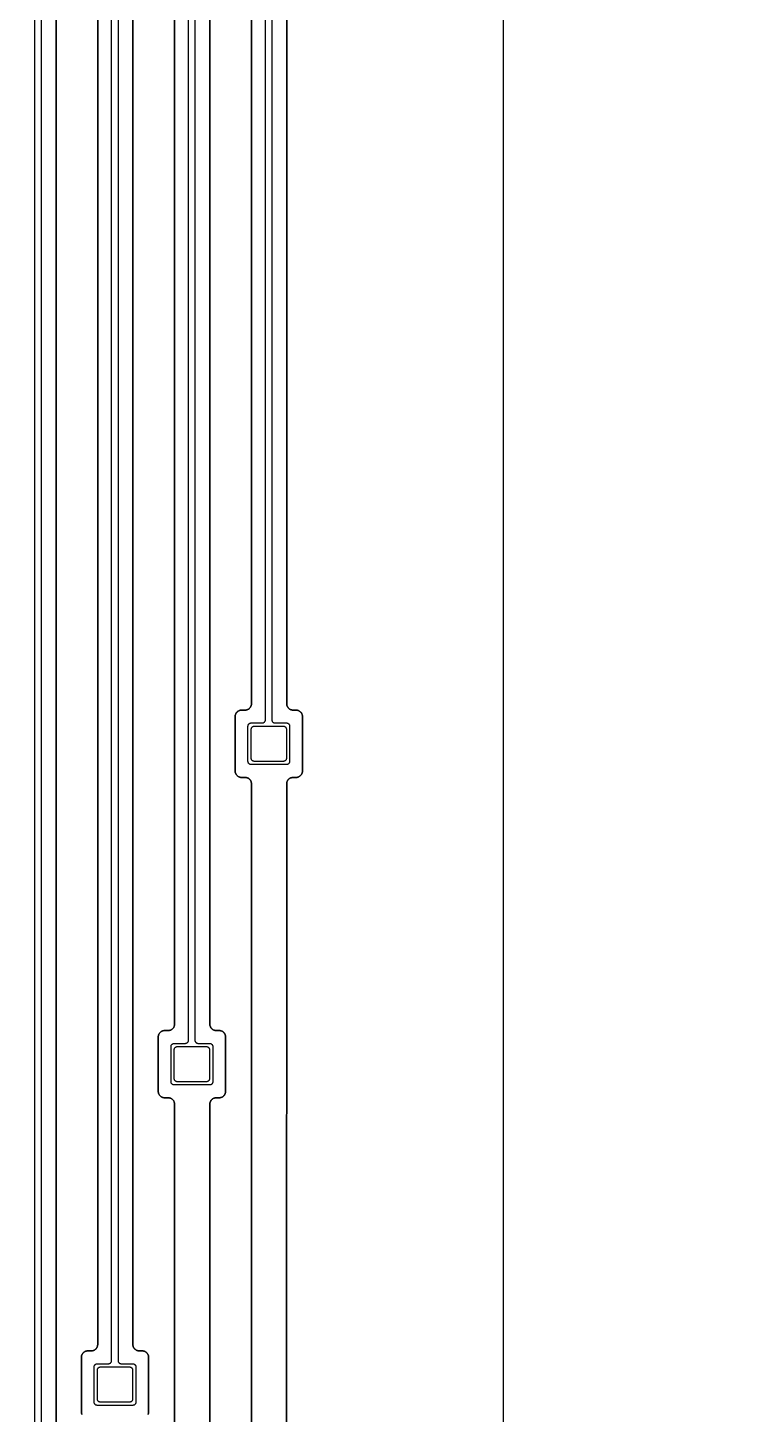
# Model space of a CAD drawing. Extents: x -2057 to 2225, y -44 to 31181.
# Drawn here: x 759 to 984.5, y 3430.5 to 3863.2 of the extents above; entities that cross this region are included whole.
import ezdxf

# ---------------------------------------------------------------- set-up
doc = ezdxf.new("R2010")
doc.units = 0
for name, color, linetype in [('electrode', 6, 'CONTINUOUS'), ('etching', 7, 'CONTINUOUS'), ('L2D0_etching2', 4, 'CONTINUOUS'), ('L3D0_etching3', 5, 'CONTINUOUS'), ('metalization', 8, 'CONTINUOUS'), ('polyimide', 9, 'CONTINUOUS'), ('polyimide_etch_borders', 10, 'CONTINUOUS')]:
    doc.layers.add(name, color=color, linetype=linetype)

msp = doc.modelspace()

# ---------------------------------------------------------------- linework, layer by layer
at = {"layer": 'electrode'}
for points in [[(829.66, 3634.247), (829.573, 3634.255), (829.487, 3634.27), (829.402, 3634.293), (829.32, 3634.323), (829.241, 3634.36), (829.166, 3634.403), (829.094, 3634.453), (829.027, 3634.509), (828.965, 3634.571), (828.909, 3634.638), (828.859, 3634.71), (828.816, 3634.785), (828.779, 3634.864), (828.749, 3634.946), (828.726, 3635.031), (828.711, 3635.117), (828.703, 3635.204), (828.703, 3644.291), (828.711, 3644.378), (828.726, 3644.464), (828.749, 3644.548), (828.779, 3644.63), (828.816, 3644.71), (828.859, 3644.785), (828.909, 3644.857), (828.965, 3644.924), (829.027, 3644.985), (829.094, 3645.042), (829.166, 3645.092), (829.241, 3645.135), (829.32, 3645.172), (829.402, 3645.202), (829.487, 3645.225), (829.573, 3645.24), (829.66, 3645.247), (838.747, 3645.247), (838.834, 3645.24), (838.92, 3645.225), (839.004, 3645.202), (839.086, 3645.172), (839.166, 3645.135), (839.241, 3645.092), (839.313, 3645.042), (839.38, 3644.985), (839.441, 3644.924), (839.498, 3644.857), (839.548, 3644.785), (839.591, 3644.71), (839.628, 3644.63), (839.658, 3644.548), (839.681, 3644.464), (839.696, 3644.378), (839.703, 3644.291), (839.703, 3635.204), (839.696, 3635.117), (839.681, 3635.031), (839.658, 3634.946), (839.628, 3634.864), (839.591, 3634.785), (839.548, 3634.71), (839.498, 3634.638), (839.441, 3634.571), (839.38, 3634.509), (839.313, 3634.453), (839.241, 3634.403), (839.166, 3634.36), (839.086, 3634.323), (839.004, 3634.293), (838.92, 3634.27), (838.834, 3634.255), (838.747, 3634.247)], [(805.66, 3534.247), (805.573, 3534.255), (805.487, 3534.27), (805.402, 3534.293), (805.32, 3534.323), (805.241, 3534.36), (805.166, 3534.403), (805.094, 3534.453), (805.027, 3534.509), (804.965, 3534.571), (804.909, 3534.638), (804.859, 3534.71), (804.816, 3534.785), (804.779, 3534.864), (804.749, 3534.946), (804.726, 3535.031), (804.711, 3535.117), (804.703, 3535.204), (804.703, 3544.291), (804.711, 3544.378), (804.726, 3544.464), (804.749, 3544.548), (804.779, 3544.63), (804.816, 3544.71), (804.859, 3544.785), (804.909, 3544.857), (804.965, 3544.924), (805.027, 3544.985), (805.094, 3545.042), (805.166, 3545.092), (805.241, 3545.135), (805.32, 3545.172), (805.402, 3545.202), (805.487, 3545.225), (805.573, 3545.24), (805.66, 3545.247), (814.747, 3545.247), (814.834, 3545.24), (814.92, 3545.225), (815.004, 3545.202), (815.086, 3545.172), (815.166, 3545.135), (815.241, 3545.092), (815.313, 3545.042), (815.38, 3544.985), (815.441, 3544.924), (815.498, 3544.857), (815.548, 3544.785), (815.591, 3544.71), (815.628, 3544.63), (815.658, 3544.548), (815.681, 3544.464), (815.696, 3544.378), (815.703, 3544.291), (815.703, 3535.204), (815.696, 3535.117), (815.681, 3535.031), (815.658, 3534.946), (815.628, 3534.864), (815.591, 3534.785), (815.548, 3534.71), (815.498, 3534.638), (815.441, 3534.571), (815.38, 3534.509), (815.313, 3534.453), (815.241, 3534.403), (815.166, 3534.36), (815.086, 3534.323), (815.004, 3534.293), (814.92, 3534.27), (814.834, 3534.255), (814.747, 3534.247)], [(781.66, 3434.247), (781.573, 3434.255), (781.487, 3434.27), (781.402, 3434.293), (781.32, 3434.323), (781.241, 3434.36), (781.166, 3434.403), (781.094, 3434.453), (781.027, 3434.509), (780.965, 3434.571), (780.909, 3434.638), (780.859, 3434.71), (780.816, 3434.785), (780.779, 3434.864), (780.749, 3434.946), (780.726, 3435.031), (780.711, 3435.117), (780.703, 3435.204), (780.703, 3444.291), (780.711, 3444.378), (780.726, 3444.464), (780.749, 3444.548), (780.779, 3444.63), (780.816, 3444.71), (780.859, 3444.785), (780.909, 3444.857), (780.965, 3444.924), (781.027, 3444.985), (781.094, 3445.042), (781.166, 3445.092), (781.241, 3445.135), (781.32, 3445.172), (781.402, 3445.202), (781.487, 3445.225), (781.573, 3445.24), (781.66, 3445.247), (790.747, 3445.247), (790.834, 3445.24), (790.92, 3445.225), (791.004, 3445.202), (791.086, 3445.172), (791.166, 3445.135), (791.241, 3445.092), (791.313, 3445.042), (791.38, 3444.985), (791.441, 3444.924), (791.498, 3444.857), (791.548, 3444.785), (791.591, 3444.71), (791.628, 3444.63), (791.658, 3444.548), (791.681, 3444.464), (791.696, 3444.378), (791.703, 3444.291), (791.703, 3435.204), (791.696, 3435.117), (791.681, 3435.031), (791.658, 3434.946), (791.628, 3434.864), (791.591, 3434.785), (791.548, 3434.71), (791.498, 3434.638), (791.441, 3434.571), (791.38, 3434.509), (791.313, 3434.453), (791.241, 3434.403), (791.166, 3434.36), (791.086, 3434.323), (791.004, 3434.293), (790.92, 3434.27), (790.834, 3434.255), (790.747, 3434.247)]]:
    msp.add_lwpolyline(points, close=True, dxfattribs=at)
at = {"layer": 'etching'}
for points in [[(1890.612, 20342.595), (1890.612, 10404.624), (907.37, 8971.06), (907.37, 3311.52), (208.395, -1.125), (80.82, -44.08), (0, 0), (-775.12, 3311.52), (-775.12, 8985.76), (-1736.396, 10397.27), (-1736.396, 20343.044)], [(767.792, 3352.185), (767.792, 9035.371)], [(780.792, 9035.371), (780.792, 3452.185), (780.784, 3452.059), (780.769, 3451.934), (780.745, 3451.811), (780.714, 3451.689), (780.675, 3451.57), (780.629, 3451.453), (780.575, 3451.339), (780.515, 3451.229), (780.447, 3451.123), (780.373, 3451.021), (780.293, 3450.924), (780.207, 3450.832), (780.116, 3450.746), (780.019, 3450.666), (779.917, 3450.592), (779.811, 3450.525), (779.701, 3450.465), (779.587, 3450.411), (779.47, 3450.365), (779.351, 3450.326), (779.229, 3450.295), (779.105, 3450.271), (778.981, 3450.255), (778.855, 3450.247), (777.641, 3450.247), (777.515, 3450.24), (777.39, 3450.224), (777.267, 3450.2), (777.145, 3450.169), (777.026, 3450.13), (776.909, 3450.084), (776.795, 3450.03), (776.685, 3449.97), (776.579, 3449.902), (776.477, 3449.828), (776.38, 3449.748), (776.288, 3449.662), (776.202, 3449.571), (776.122, 3449.474), (776.048, 3449.372), (775.981, 3449.266), (775.921, 3449.156), (775.867, 3449.042), (775.821, 3448.925), (775.782, 3448.806), (775.751, 3448.684), (775.727, 3448.56), (775.711, 3448.436), (775.703, 3448.31), (775.703, 3431.185), (775.711, 3431.059), (775.727, 3430.934), (775.751, 3430.811), (775.782, 3430.689), (775.821, 3430.57), (775.867, 3430.453)], [(796.54, 3430.453), (796.586, 3430.57), (796.625, 3430.689), (796.656, 3430.811), (796.68, 3430.934), (796.696, 3431.059), (796.703, 3431.185), (796.703, 3448.31), (796.696, 3448.436), (796.68, 3448.56), (796.656, 3448.684), (796.625, 3448.806), (796.586, 3448.925), (796.54, 3449.042), (796.486, 3449.156), (796.426, 3449.266), (796.358, 3449.372), (796.284, 3449.474), (796.204, 3449.571), (796.118, 3449.662), (796.027, 3449.748), (795.93, 3449.828), (795.828, 3449.902), (795.722, 3449.97), (795.612, 3450.03), (795.498, 3450.084), (795.381, 3450.13), (795.262, 3450.169), (795.14, 3450.2), (795.016, 3450.224), (794.892, 3450.24), (794.766, 3450.247), (793.729, 3450.247), (793.604, 3450.255), (793.479, 3450.271), (793.356, 3450.295), (793.234, 3450.326), (793.114, 3450.365), (792.998, 3450.411), (792.884, 3450.465), (792.774, 3450.525), (792.668, 3450.592), (792.566, 3450.666), (792.469, 3450.746), (792.377, 3450.832), (792.291, 3450.924), (792.211, 3451.021), (792.137, 3451.123), (792.07, 3451.229), (792.009, 3451.339), (791.956, 3451.453), (791.91, 3451.57), (791.871, 3451.689), (791.84, 3451.811), (791.816, 3451.934), (791.8, 3452.059), (791.792, 3452.185), (791.792, 9035.371)], [(804.792, 9035.371), (804.792, 3552.185), (804.784, 3552.059), (804.769, 3551.934), (804.745, 3551.811), (804.714, 3551.689), (804.675, 3551.57), (804.629, 3551.453), (804.575, 3551.339), (804.515, 3551.229), (804.447, 3551.123), (804.373, 3551.021), (804.293, 3550.924), (804.207, 3550.832), (804.116, 3550.746), (804.019, 3550.666), (803.917, 3550.592), (803.811, 3550.525), (803.701, 3550.465), (803.587, 3550.411), (803.47, 3550.365), (803.351, 3550.326), (803.229, 3550.295), (803.105, 3550.271), (802.981, 3550.255), (802.855, 3550.247), (801.641, 3550.247), (801.515, 3550.24), (801.39, 3550.224), (801.267, 3550.2), (801.145, 3550.169), (801.026, 3550.13), (800.909, 3550.084), (800.795, 3550.03), (800.685, 3549.97), (800.579, 3549.902), (800.477, 3549.828), (800.38, 3549.748), (800.288, 3549.662), (800.202, 3549.571), (800.122, 3549.474), (800.048, 3549.372), (799.981, 3549.266), (799.921, 3549.156), (799.867, 3549.042), (799.821, 3548.925), (799.782, 3548.806), (799.751, 3548.684), (799.727, 3548.56), (799.711, 3548.436), (799.703, 3548.31), (799.703, 3531.185), (799.711, 3531.059), (799.727, 3530.934), (799.751, 3530.811), (799.782, 3530.689), (799.821, 3530.57), (799.867, 3530.453), (799.921, 3530.339), (799.981, 3530.229), (800.048, 3530.123), (800.122, 3530.021), (800.202, 3529.924), (800.288, 3529.832), (800.38, 3529.746), (800.477, 3529.666), (800.579, 3529.592), (800.685, 3529.525), (800.795, 3529.465), (800.909, 3529.411), (801.026, 3529.365), (801.145, 3529.326), (801.267, 3529.295), (801.39, 3529.271), (801.515, 3529.255), (801.641, 3529.247), (802.855, 3529.247), (802.981, 3529.24), (803.105, 3529.224), (803.229, 3529.2), (803.351, 3529.169), (803.47, 3529.13), (803.587, 3529.084), (803.701, 3529.03), (803.811, 3528.97), (803.917, 3528.902), (804.019, 3528.828), (804.116, 3528.748), (804.207, 3528.662), (804.293, 3528.571), (804.373, 3528.474), (804.447, 3528.372), (804.515, 3528.266), (804.575, 3528.156), (804.629, 3528.042), (804.675, 3527.925), (804.714, 3527.806), (804.745, 3527.684), (804.769, 3527.56), (804.784, 3527.436), (804.792, 3527.31), (804.792, 3271.247)], [(815.754, 3271.247), (815.792, 3527.31), (815.8, 3527.436), (815.816, 3527.56), (815.84, 3527.684), (815.871, 3527.806), (815.91, 3527.925), (815.956, 3528.042), (816.009, 3528.156), (816.07, 3528.266), (816.137, 3528.372), (816.211, 3528.474), (816.291, 3528.571), (816.377, 3528.662), (816.469, 3528.748), (816.566, 3528.828), (816.668, 3528.902), (816.774, 3528.97), (816.884, 3529.03), (816.998, 3529.084), (817.114, 3529.13), (817.234, 3529.169), (817.356, 3529.2), (817.479, 3529.224), (817.604, 3529.24), (817.729, 3529.247), (818.766, 3529.247), (818.892, 3529.255), (819.016, 3529.271), (819.14, 3529.295), (819.262, 3529.326), (819.381, 3529.365), (819.498, 3529.411), (819.612, 3529.465), (819.722, 3529.525), (819.828, 3529.592), (819.93, 3529.666), (820.027, 3529.746), (820.118, 3529.832), (820.204, 3529.924), (820.284, 3530.021), (820.358, 3530.123), (820.426, 3530.229), (820.486, 3530.339), (820.54, 3530.453), (820.586, 3530.57), (820.625, 3530.689), (820.656, 3530.811), (820.68, 3530.934), (820.696, 3531.059), (820.703, 3531.185), (820.703, 3548.31), (820.696, 3548.436), (820.68, 3548.56), (820.656, 3548.684), (820.625, 3548.806), (820.586, 3548.925), (820.54, 3549.042), (820.486, 3549.156), (820.426, 3549.266), (820.358, 3549.372), (820.284, 3549.474), (820.204, 3549.571), (820.118, 3549.662), (820.027, 3549.748), (819.93, 3549.828), (819.828, 3549.902), (819.722, 3549.97), (819.612, 3550.03), (819.498, 3550.084), (819.381, 3550.13), (819.262, 3550.169), (819.14, 3550.2), (819.016, 3550.224), (818.892, 3550.24), (818.766, 3550.247), (817.729, 3550.247), (817.604, 3550.255), (817.479, 3550.271), (817.356, 3550.295), (817.234, 3550.326), (817.114, 3550.365), (816.998, 3550.411), (816.884, 3550.465), (816.774, 3550.525), (816.668, 3550.592), (816.566, 3550.666), (816.469, 3550.746), (816.377, 3550.832), (816.291, 3550.924), (816.211, 3551.021), (816.137, 3551.123), (816.07, 3551.229), (816.009, 3551.339), (815.956, 3551.453), (815.91, 3551.57), (815.871, 3551.689), (815.84, 3551.811), (815.816, 3551.934), (815.8, 3552.059), (815.792, 3552.185), (815.792, 9035.371)], [(828.792, 9035.371), (828.792, 3652.185), (828.784, 3652.059), (828.769, 3651.934), (828.745, 3651.811), (828.714, 3651.689), (828.675, 3651.57), (828.629, 3651.453), (828.575, 3651.339), (828.515, 3651.229), (828.447, 3651.123), (828.373, 3651.021), (828.293, 3650.924), (828.207, 3650.832), (828.116, 3650.746), (828.019, 3650.666), (827.917, 3650.592), (827.811, 3650.525), (827.701, 3650.465), (827.587, 3650.411), (827.47, 3650.365), (827.351, 3650.326), (827.229, 3650.295), (827.105, 3650.271), (826.981, 3650.255), (826.855, 3650.247), (825.641, 3650.247), (825.515, 3650.24), (825.39, 3650.224), (825.267, 3650.2), (825.145, 3650.169), (825.026, 3650.13), (824.909, 3650.084), (824.795, 3650.03), (824.685, 3649.97), (824.579, 3649.902), (824.477, 3649.828), (824.38, 3649.748), (824.288, 3649.662), (824.202, 3649.571), (824.122, 3649.474), (824.048, 3649.372), (823.981, 3649.266), (823.921, 3649.156), (823.867, 3649.042), (823.821, 3648.925), (823.782, 3648.806), (823.751, 3648.684), (823.727, 3648.56), (823.711, 3648.436), (823.703, 3648.31), (823.703, 3631.185), (823.711, 3631.059), (823.727, 3630.934), (823.751, 3630.811), (823.782, 3630.689), (823.821, 3630.57), (823.867, 3630.453), (823.921, 3630.339), (823.981, 3630.229), (824.048, 3630.123), (824.122, 3630.021), (824.202, 3629.924), (824.288, 3629.832), (824.38, 3629.746), (824.477, 3629.666), (824.579, 3629.592), (824.685, 3629.525), (824.795, 3629.465), (824.909, 3629.411), (825.026, 3629.365), (825.145, 3629.326), (825.267, 3629.295), (825.39, 3629.271), (825.515, 3629.255), (825.641, 3629.247), (826.855, 3629.247), (826.981, 3629.24), (827.105, 3629.224), (827.229, 3629.2), (827.351, 3629.169), (827.47, 3629.13), (827.587, 3629.084), (827.701, 3629.03), (827.811, 3628.97), (827.917, 3628.902), (828.019, 3628.828), (828.116, 3628.748), (828.207, 3628.662), (828.293, 3628.571), (828.373, 3628.474), (828.447, 3628.372), (828.515, 3628.266), (828.575, 3628.156), (828.629, 3628.042), (828.675, 3627.925), (828.714, 3627.806), (828.745, 3627.684), (828.769, 3627.56), (828.784, 3627.436), (828.792, 3627.31), (828.792, 3371.247)], [(839.754, 3371.247), (839.792, 3627.31), (839.8, 3627.436), (839.816, 3627.56), (839.84, 3627.684), (839.871, 3627.806), (839.91, 3627.925), (839.956, 3628.042), (840.009, 3628.156), (840.07, 3628.266), (840.137, 3628.372), (840.211, 3628.474), (840.291, 3628.571), (840.377, 3628.662), (840.469, 3628.748), (840.566, 3628.828), (840.668, 3628.902), (840.774, 3628.97), (840.884, 3629.03), (840.998, 3629.084), (841.114, 3629.13), (841.234, 3629.169), (841.356, 3629.2), (841.479, 3629.224), (841.604, 3629.24), (841.729, 3629.247), (842.766, 3629.247), (842.892, 3629.255), (843.016, 3629.271), (843.14, 3629.295), (843.262, 3629.326), (843.381, 3629.365), (843.498, 3629.411), (843.612, 3629.465), (843.722, 3629.525), (843.828, 3629.592), (843.93, 3629.666), (844.027, 3629.746), (844.118, 3629.832), (844.204, 3629.924), (844.284, 3630.021), (844.358, 3630.123), (844.426, 3630.229), (844.486, 3630.339), (844.54, 3630.453), (844.586, 3630.57), (844.625, 3630.689), (844.656, 3630.811), (844.68, 3630.934), (844.696, 3631.059), (844.703, 3631.185), (844.703, 3648.31), (844.696, 3648.436), (844.68, 3648.56), (844.656, 3648.684), (844.625, 3648.806), (844.586, 3648.925), (844.54, 3649.042), (844.486, 3649.156), (844.426, 3649.266), (844.358, 3649.372), (844.284, 3649.474), (844.204, 3649.571), (844.118, 3649.662), (844.027, 3649.748), (843.93, 3649.828), (843.828, 3649.902), (843.722, 3649.97), (843.612, 3650.03), (843.498, 3650.084), (843.381, 3650.13), (843.262, 3650.169), (843.14, 3650.2), (843.016, 3650.224), (842.892, 3650.24), (842.766, 3650.247), (841.729, 3650.247), (841.604, 3650.255), (841.479, 3650.271), (841.356, 3650.295), (841.234, 3650.326), (841.114, 3650.365), (840.998, 3650.411), (840.884, 3650.465), (840.774, 3650.525), (840.668, 3650.592), (840.566, 3650.666), (840.469, 3650.746), (840.377, 3650.832), (840.291, 3650.924), (840.211, 3651.021), (840.137, 3651.123), (840.07, 3651.229), (840.009, 3651.339), (839.956, 3651.453), (839.91, 3651.57), (839.871, 3651.689), (839.84, 3651.811), (839.816, 3651.934), (839.8, 3652.059), (839.792, 3652.185), (839.792, 9033.144)]]:
    msp.add_lwpolyline(points, dxfattribs=at)
at = {"layer": 'L2D0_etching2'}
msp.add_lwpolyline([(1890.612, 20342.595), (1890.612, 10404.624), (907.37, 8971.06), (907.37, 3311.52), (208.395, -1.125), (80.82, -44.08), (0, 0), (-775.12, 3311.52), (-775.12, 8985.76), (-1736.396, 10397.27), (-1736.396, 20343.044)], dxfattribs=at)
at = {"layer": 'L3D0_etching3'}
for points in [[(1890.612, 20342.595), (1890.612, 10404.624), (907.37, 8971.06), (907.37, 3311.52), (208.395, -1.125), (80.82, -44.08), (0, 0), (-775.12, 3311.52), (-775.12, 8985.76), (-1736.396, 10397.27), (-1736.396, 20343.044)], [(767.792, 3352.185), (767.792, 9035.371)], [(780.792, 9035.371), (780.792, 3452.185), (780.784, 3452.059), (780.769, 3451.934), (780.745, 3451.811), (780.714, 3451.689), (780.675, 3451.57), (780.629, 3451.453), (780.575, 3451.339), (780.515, 3451.229), (780.447, 3451.123), (780.373, 3451.021), (780.293, 3450.924), (780.207, 3450.832), (780.116, 3450.746), (780.019, 3450.666), (779.917, 3450.592), (779.811, 3450.525), (779.701, 3450.465), (779.587, 3450.411), (779.47, 3450.365), (779.351, 3450.326), (779.229, 3450.295), (779.105, 3450.271), (778.981, 3450.255), (778.855, 3450.247), (777.641, 3450.247), (777.515, 3450.24), (777.39, 3450.224), (777.267, 3450.2), (777.145, 3450.169), (777.026, 3450.13), (776.909, 3450.084), (776.795, 3450.03), (776.685, 3449.97), (776.579, 3449.902), (776.477, 3449.828), (776.38, 3449.748), (776.288, 3449.662), (776.202, 3449.571), (776.122, 3449.474), (776.048, 3449.372), (775.981, 3449.266), (775.921, 3449.156), (775.867, 3449.042), (775.821, 3448.925), (775.782, 3448.806), (775.751, 3448.684), (775.727, 3448.56), (775.711, 3448.436), (775.703, 3448.31), (775.703, 3431.185), (775.711, 3431.059), (775.727, 3430.934), (775.751, 3430.811), (775.782, 3430.689), (775.821, 3430.57), (775.867, 3430.453)], [(796.54, 3430.453), (796.586, 3430.57), (796.625, 3430.689), (796.656, 3430.811), (796.68, 3430.934), (796.696, 3431.059), (796.703, 3431.185), (796.703, 3448.31), (796.696, 3448.436), (796.68, 3448.56), (796.656, 3448.684), (796.625, 3448.806), (796.586, 3448.925), (796.54, 3449.042), (796.486, 3449.156), (796.426, 3449.266), (796.358, 3449.372), (796.284, 3449.474), (796.204, 3449.571), (796.118, 3449.662), (796.027, 3449.748), (795.93, 3449.828), (795.828, 3449.902), (795.722, 3449.97), (795.612, 3450.03), (795.498, 3450.084), (795.381, 3450.13), (795.262, 3450.169), (795.14, 3450.2), (795.016, 3450.224), (794.892, 3450.24), (794.766, 3450.247), (793.729, 3450.247), (793.604, 3450.255), (793.479, 3450.271), (793.356, 3450.295), (793.234, 3450.326), (793.114, 3450.365), (792.998, 3450.411), (792.884, 3450.465), (792.774, 3450.525), (792.668, 3450.592), (792.566, 3450.666), (792.469, 3450.746), (792.377, 3450.832), (792.291, 3450.924), (792.211, 3451.021), (792.137, 3451.123), (792.07, 3451.229), (792.009, 3451.339), (791.956, 3451.453), (791.91, 3451.57), (791.871, 3451.689), (791.84, 3451.811), (791.816, 3451.934), (791.8, 3452.059), (791.792, 3452.185), (791.792, 9035.371)], [(804.792, 9035.371), (804.792, 3552.185), (804.784, 3552.059), (804.769, 3551.934), (804.745, 3551.811), (804.714, 3551.689), (804.675, 3551.57), (804.629, 3551.453), (804.575, 3551.339), (804.515, 3551.229), (804.447, 3551.123), (804.373, 3551.021), (804.293, 3550.924), (804.207, 3550.832), (804.116, 3550.746), (804.019, 3550.666), (803.917, 3550.592), (803.811, 3550.525), (803.701, 3550.465), (803.587, 3550.411), (803.47, 3550.365), (803.351, 3550.326), (803.229, 3550.295), (803.105, 3550.271), (802.981, 3550.255), (802.855, 3550.247), (801.641, 3550.247), (801.515, 3550.24), (801.39, 3550.224), (801.267, 3550.2), (801.145, 3550.169), (801.026, 3550.13), (800.909, 3550.084), (800.795, 3550.03), (800.685, 3549.97), (800.579, 3549.902), (800.477, 3549.828), (800.38, 3549.748), (800.288, 3549.662), (800.202, 3549.571), (800.122, 3549.474), (800.048, 3549.372), (799.981, 3549.266), (799.921, 3549.156), (799.867, 3549.042), (799.821, 3548.925), (799.782, 3548.806), (799.751, 3548.684), (799.727, 3548.56), (799.711, 3548.436), (799.703, 3548.31), (799.703, 3531.185), (799.711, 3531.059), (799.727, 3530.934), (799.751, 3530.811), (799.782, 3530.689), (799.821, 3530.57), (799.867, 3530.453), (799.921, 3530.339), (799.981, 3530.229), (800.048, 3530.123), (800.122, 3530.021), (800.202, 3529.924), (800.288, 3529.832), (800.38, 3529.746), (800.477, 3529.666), (800.579, 3529.592), (800.685, 3529.525), (800.795, 3529.465), (800.909, 3529.411), (801.026, 3529.365), (801.145, 3529.326), (801.267, 3529.295), (801.39, 3529.271), (801.515, 3529.255), (801.641, 3529.247), (802.855, 3529.247), (802.981, 3529.24), (803.105, 3529.224), (803.229, 3529.2), (803.351, 3529.169), (803.47, 3529.13), (803.587, 3529.084), (803.701, 3529.03), (803.811, 3528.97), (803.917, 3528.902), (804.019, 3528.828), (804.116, 3528.748), (804.207, 3528.662), (804.293, 3528.571), (804.373, 3528.474), (804.447, 3528.372), (804.515, 3528.266), (804.575, 3528.156), (804.629, 3528.042), (804.675, 3527.925), (804.714, 3527.806), (804.745, 3527.684), (804.769, 3527.56), (804.784, 3527.436), (804.792, 3527.31), (804.792, 3271.247)], [(815.754, 3271.247), (815.792, 3527.31), (815.8, 3527.436), (815.816, 3527.56), (815.84, 3527.684), (815.871, 3527.806), (815.91, 3527.925), (815.956, 3528.042), (816.009, 3528.156), (816.07, 3528.266), (816.137, 3528.372), (816.211, 3528.474), (816.291, 3528.571), (816.377, 3528.662), (816.469, 3528.748), (816.566, 3528.828), (816.668, 3528.902), (816.774, 3528.97), (816.884, 3529.03), (816.998, 3529.084), (817.114, 3529.13), (817.234, 3529.169), (817.356, 3529.2), (817.479, 3529.224), (817.604, 3529.24), (817.729, 3529.247), (818.766, 3529.247), (818.892, 3529.255), (819.016, 3529.271), (819.14, 3529.295), (819.262, 3529.326), (819.381, 3529.365), (819.498, 3529.411), (819.612, 3529.465), (819.722, 3529.525), (819.828, 3529.592), (819.93, 3529.666), (820.027, 3529.746), (820.118, 3529.832), (820.204, 3529.924), (820.284, 3530.021), (820.358, 3530.123), (820.426, 3530.229), (820.486, 3530.339), (820.54, 3530.453), (820.586, 3530.57), (820.625, 3530.689), (820.656, 3530.811), (820.68, 3530.934), (820.696, 3531.059), (820.703, 3531.185), (820.703, 3548.31), (820.696, 3548.436), (820.68, 3548.56), (820.656, 3548.684), (820.625, 3548.806), (820.586, 3548.925), (820.54, 3549.042), (820.486, 3549.156), (820.426, 3549.266), (820.358, 3549.372), (820.284, 3549.474), (820.204, 3549.571), (820.118, 3549.662), (820.027, 3549.748), (819.93, 3549.828), (819.828, 3549.902), (819.722, 3549.97), (819.612, 3550.03), (819.498, 3550.084), (819.381, 3550.13), (819.262, 3550.169), (819.14, 3550.2), (819.016, 3550.224), (818.892, 3550.24), (818.766, 3550.247), (817.729, 3550.247), (817.604, 3550.255), (817.479, 3550.271), (817.356, 3550.295), (817.234, 3550.326), (817.114, 3550.365), (816.998, 3550.411), (816.884, 3550.465), (816.774, 3550.525), (816.668, 3550.592), (816.566, 3550.666), (816.469, 3550.746), (816.377, 3550.832), (816.291, 3550.924), (816.211, 3551.021), (816.137, 3551.123), (816.07, 3551.229), (816.009, 3551.339), (815.956, 3551.453), (815.91, 3551.57), (815.871, 3551.689), (815.84, 3551.811), (815.816, 3551.934), (815.8, 3552.059), (815.792, 3552.185), (815.792, 9035.371)], [(828.792, 9035.371), (828.792, 3652.185), (828.784, 3652.059), (828.769, 3651.934), (828.745, 3651.811), (828.714, 3651.689), (828.675, 3651.57), (828.629, 3651.453), (828.575, 3651.339), (828.515, 3651.229), (828.447, 3651.123), (828.373, 3651.021), (828.293, 3650.924), (828.207, 3650.832), (828.116, 3650.746), (828.019, 3650.666), (827.917, 3650.592), (827.811, 3650.525), (827.701, 3650.465), (827.587, 3650.411), (827.47, 3650.365), (827.351, 3650.326), (827.229, 3650.295), (827.105, 3650.271), (826.981, 3650.255), (826.855, 3650.247), (825.641, 3650.247), (825.515, 3650.24), (825.39, 3650.224), (825.267, 3650.2), (825.145, 3650.169), (825.026, 3650.13), (824.909, 3650.084), (824.795, 3650.03), (824.685, 3649.97), (824.579, 3649.902), (824.477, 3649.828), (824.38, 3649.748), (824.288, 3649.662), (824.202, 3649.571), (824.122, 3649.474), (824.048, 3649.372), (823.981, 3649.266), (823.921, 3649.156), (823.867, 3649.042), (823.821, 3648.925), (823.782, 3648.806), (823.751, 3648.684), (823.727, 3648.56), (823.711, 3648.436), (823.703, 3648.31), (823.703, 3631.185), (823.711, 3631.059), (823.727, 3630.934), (823.751, 3630.811), (823.782, 3630.689), (823.821, 3630.57), (823.867, 3630.453), (823.921, 3630.339), (823.981, 3630.229), (824.048, 3630.123), (824.122, 3630.021), (824.202, 3629.924), (824.288, 3629.832), (824.38, 3629.746), (824.477, 3629.666), (824.579, 3629.592), (824.685, 3629.525), (824.795, 3629.465), (824.909, 3629.411), (825.026, 3629.365), (825.145, 3629.326), (825.267, 3629.295), (825.39, 3629.271), (825.515, 3629.255), (825.641, 3629.247), (826.855, 3629.247), (826.981, 3629.24), (827.105, 3629.224), (827.229, 3629.2), (827.351, 3629.169), (827.47, 3629.13), (827.587, 3629.084), (827.701, 3629.03), (827.811, 3628.97), (827.917, 3628.902), (828.019, 3628.828), (828.116, 3628.748), (828.207, 3628.662), (828.293, 3628.571), (828.373, 3628.474), (828.447, 3628.372), (828.515, 3628.266), (828.575, 3628.156), (828.629, 3628.042), (828.675, 3627.925), (828.714, 3627.806), (828.745, 3627.684), (828.769, 3627.56), (828.784, 3627.436), (828.792, 3627.31), (828.792, 3371.247)], [(839.754, 3371.247), (839.792, 3627.31), (839.8, 3627.436), (839.816, 3627.56), (839.84, 3627.684), (839.871, 3627.806), (839.91, 3627.925), (839.956, 3628.042), (840.009, 3628.156), (840.07, 3628.266), (840.137, 3628.372), (840.211, 3628.474), (840.291, 3628.571), (840.377, 3628.662), (840.469, 3628.748), (840.566, 3628.828), (840.668, 3628.902), (840.774, 3628.97), (840.884, 3629.03), (840.998, 3629.084), (841.114, 3629.13), (841.234, 3629.169), (841.356, 3629.2), (841.479, 3629.224), (841.604, 3629.24), (841.729, 3629.247), (842.766, 3629.247), (842.892, 3629.255), (843.016, 3629.271), (843.14, 3629.295), (843.262, 3629.326), (843.381, 3629.365), (843.498, 3629.411), (843.612, 3629.465), (843.722, 3629.525), (843.828, 3629.592), (843.93, 3629.666), (844.027, 3629.746), (844.118, 3629.832), (844.204, 3629.924), (844.284, 3630.021), (844.358, 3630.123), (844.426, 3630.229), (844.486, 3630.339), (844.54, 3630.453), (844.586, 3630.57), (844.625, 3630.689), (844.656, 3630.811), (844.68, 3630.934), (844.696, 3631.059), (844.703, 3631.185), (844.703, 3648.31), (844.696, 3648.436), (844.68, 3648.56), (844.656, 3648.684), (844.625, 3648.806), (844.586, 3648.925), (844.54, 3649.042), (844.486, 3649.156), (844.426, 3649.266), (844.358, 3649.372), (844.284, 3649.474), (844.204, 3649.571), (844.118, 3649.662), (844.027, 3649.748), (843.93, 3649.828), (843.828, 3649.902), (843.722, 3649.97), (843.612, 3650.03), (843.498, 3650.084), (843.381, 3650.13), (843.262, 3650.169), (843.14, 3650.2), (843.016, 3650.224), (842.892, 3650.24), (842.766, 3650.247), (841.729, 3650.247), (841.604, 3650.255), (841.479, 3650.271), (841.356, 3650.295), (841.234, 3650.326), (841.114, 3650.365), (840.998, 3650.411), (840.884, 3650.465), (840.774, 3650.525), (840.668, 3650.592), (840.566, 3650.666), (840.469, 3650.746), (840.377, 3650.832), (840.291, 3650.924), (840.211, 3651.021), (840.137, 3651.123), (840.07, 3651.229), (840.009, 3651.339), (839.956, 3651.453), (839.91, 3651.57), (839.871, 3651.689), (839.84, 3651.811), (839.816, 3651.934), (839.8, 3652.059), (839.792, 3652.185), (839.792, 9033.144)]]:
    msp.add_lwpolyline(points, dxfattribs=at)
at = {"layer": 'metalization'}
for points in [[(761.142, 3347.204), (761.142, 9040.22)], [(763.142, 9040.22), (763.142, 3347.204)], [(787.142, 9040.22), (787.142, 3447.204), (787.15, 3447.117), (787.165, 3447.031), (787.188, 3446.946), (787.218, 3446.864), (787.254, 3446.785), (787.298, 3446.71), (787.348, 3446.638), (787.404, 3446.571), (787.466, 3446.509), (787.533, 3446.453), (787.604, 3446.403), (787.68, 3446.36), (787.759, 3446.323), (787.841, 3446.293), (787.926, 3446.27), (788.012, 3446.255), (788.099, 3446.247), (791.747, 3446.247), (791.834, 3446.24), (791.92, 3446.225), (792.004, 3446.202), (792.086, 3446.172), (792.166, 3446.135), (792.241, 3446.092), (792.313, 3446.042), (792.38, 3445.985), (792.441, 3445.924), (792.498, 3445.857), (792.548, 3445.785), (792.591, 3445.71), (792.628, 3445.63), (792.658, 3445.548), (792.681, 3445.464), (792.696, 3445.378), (792.703, 3445.291), (792.703, 3434.204), (792.696, 3434.117), (792.681, 3434.031), (792.658, 3433.946), (792.628, 3433.864), (792.591, 3433.785), (792.548, 3433.71), (792.498, 3433.638), (792.441, 3433.571), (792.38, 3433.509), (792.313, 3433.453), (792.241, 3433.403), (792.166, 3433.36), (792.086, 3433.323), (792.004, 3433.293), (791.92, 3433.27), (791.834, 3433.255), (791.747, 3433.247), (780.66, 3433.247), (780.573, 3433.255), (780.487, 3433.27), (780.402, 3433.293), (780.32, 3433.323), (780.241, 3433.36), (780.166, 3433.403), (780.094, 3433.453), (780.027, 3433.509), (779.965, 3433.571), (779.909, 3433.638), (779.859, 3433.71), (779.816, 3433.785), (779.779, 3433.864), (779.749, 3433.946), (779.726, 3434.031), (779.711, 3434.117), (779.703, 3434.204), (779.703, 3445.291), (779.711, 3445.378), (779.726, 3445.464), (779.749, 3445.548), (779.779, 3445.63), (779.816, 3445.71), (779.859, 3445.785), (779.909, 3445.857), (779.965, 3445.924), (780.027, 3445.985), (780.094, 3446.042), (780.166, 3446.092), (780.241, 3446.135), (780.32, 3446.172), (780.402, 3446.202), (780.487, 3446.225), (780.573, 3446.24), (780.66, 3446.247), (784.186, 3446.247), (784.273, 3446.255), (784.359, 3446.27), (784.443, 3446.293), (784.525, 3446.323), (784.604, 3446.36), (784.68, 3446.403), (784.752, 3446.453), (784.819, 3446.509), (784.88, 3446.571), (784.936, 3446.638), (784.986, 3446.71), (785.03, 3446.785), (785.067, 3446.864), (785.097, 3446.946), (785.12, 3447.031), (785.135, 3447.117), (785.142, 3447.204), (785.142, 9040.22)], [(811.142, 9040.22), (811.142, 3547.204), (811.15, 3547.117), (811.165, 3547.031), (811.188, 3546.946), (811.218, 3546.864), (811.254, 3546.785), (811.298, 3546.71), (811.348, 3546.638), (811.404, 3546.571), (811.466, 3546.509), (811.533, 3546.453), (811.604, 3546.403), (811.68, 3546.36), (811.759, 3546.323), (811.841, 3546.293), (811.926, 3546.27), (812.012, 3546.255), (812.099, 3546.247), (815.747, 3546.247), (815.834, 3546.24), (815.92, 3546.225), (816.004, 3546.202), (816.086, 3546.172), (816.166, 3546.135), (816.241, 3546.092), (816.313, 3546.042), (816.38, 3545.985), (816.441, 3545.924), (816.498, 3545.857), (816.548, 3545.785), (816.591, 3545.71), (816.628, 3545.63), (816.658, 3545.548), (816.681, 3545.464), (816.696, 3545.378), (816.703, 3545.291), (816.703, 3534.204), (816.696, 3534.117), (816.681, 3534.031), (816.658, 3533.946), (816.628, 3533.864), (816.591, 3533.785), (816.548, 3533.71), (816.498, 3533.638), (816.441, 3533.571), (816.38, 3533.509), (816.313, 3533.453), (816.241, 3533.403), (816.166, 3533.36), (816.086, 3533.323), (816.004, 3533.293), (815.92, 3533.27), (815.834, 3533.255), (815.747, 3533.247), (804.66, 3533.247), (804.573, 3533.255), (804.487, 3533.27), (804.402, 3533.293), (804.32, 3533.323), (804.241, 3533.36), (804.166, 3533.403), (804.094, 3533.453), (804.027, 3533.509), (803.965, 3533.571), (803.909, 3533.638), (803.859, 3533.71), (803.816, 3533.785), (803.779, 3533.864), (803.749, 3533.946), (803.726, 3534.031), (803.711, 3534.117), (803.703, 3534.204), (803.703, 3545.291), (803.711, 3545.378), (803.726, 3545.464), (803.749, 3545.548), (803.779, 3545.63), (803.816, 3545.71), (803.859, 3545.785), (803.909, 3545.857), (803.965, 3545.924), (804.027, 3545.985), (804.094, 3546.042), (804.166, 3546.092), (804.241, 3546.135), (804.32, 3546.172), (804.402, 3546.202), (804.487, 3546.225), (804.573, 3546.24), (804.66, 3546.247), (808.186, 3546.247), (808.273, 3546.255), (808.359, 3546.27), (808.443, 3546.293), (808.525, 3546.323), (808.604, 3546.36), (808.68, 3546.403), (808.752, 3546.453), (808.819, 3546.509), (808.88, 3546.571), (808.936, 3546.638), (808.986, 3546.71), (809.03, 3546.785), (809.067, 3546.864), (809.097, 3546.946), (809.12, 3547.031), (809.135, 3547.117), (809.142, 3547.204), (809.142, 9040.22)], [(835.142, 9040.22), (835.142, 3647.204), (835.15, 3647.117), (835.165, 3647.031), (835.188, 3646.946), (835.218, 3646.864), (835.254, 3646.785), (835.298, 3646.71), (835.348, 3646.638), (835.404, 3646.571), (835.466, 3646.509), (835.533, 3646.453), (835.604, 3646.403), (835.68, 3646.36), (835.759, 3646.323), (835.841, 3646.293), (835.926, 3646.27), (836.012, 3646.255), (836.099, 3646.247), (839.747, 3646.247), (839.834, 3646.24), (839.92, 3646.225), (840.004, 3646.202), (840.086, 3646.172), (840.166, 3646.135), (840.241, 3646.092), (840.313, 3646.042), (840.38, 3645.985), (840.441, 3645.924), (840.498, 3645.857), (840.548, 3645.785), (840.591, 3645.71), (840.628, 3645.63), (840.658, 3645.548), (840.681, 3645.464), (840.696, 3645.378), (840.703, 3645.291), (840.703, 3634.204), (840.696, 3634.117), (840.681, 3634.031), (840.658, 3633.946), (840.628, 3633.864), (840.591, 3633.785), (840.548, 3633.71), (840.498, 3633.638), (840.441, 3633.571), (840.38, 3633.509), (840.313, 3633.453), (840.241, 3633.403), (840.166, 3633.36), (840.086, 3633.323), (840.004, 3633.293), (839.92, 3633.27), (839.834, 3633.255), (839.747, 3633.247), (828.66, 3633.247), (828.573, 3633.255), (828.487, 3633.27), (828.402, 3633.293), (828.32, 3633.323), (828.241, 3633.36), (828.166, 3633.403), (828.094, 3633.453), (828.027, 3633.509), (827.965, 3633.571), (827.909, 3633.638), (827.859, 3633.71), (827.816, 3633.785), (827.779, 3633.864), (827.749, 3633.946), (827.726, 3634.031), (827.711, 3634.117), (827.703, 3634.204), (827.703, 3645.291), (827.711, 3645.378), (827.726, 3645.464), (827.749, 3645.548), (827.779, 3645.63), (827.816, 3645.71), (827.859, 3645.785), (827.909, 3645.857), (827.965, 3645.924), (828.027, 3645.985), (828.094, 3646.042), (828.166, 3646.092), (828.241, 3646.135), (828.32, 3646.172), (828.402, 3646.202), (828.487, 3646.225), (828.573, 3646.24), (828.66, 3646.247), (832.186, 3646.247), (832.273, 3646.255), (832.359, 3646.27), (832.443, 3646.293), (832.525, 3646.323), (832.604, 3646.36), (832.68, 3646.403), (832.752, 3646.453), (832.819, 3646.509), (832.88, 3646.571), (832.936, 3646.638), (832.986, 3646.71), (833.03, 3646.785), (833.067, 3646.864), (833.097, 3646.946), (833.12, 3647.031), (833.135, 3647.117), (833.142, 3647.204), (833.142, 9040.22)]]:
    msp.add_lwpolyline(points, dxfattribs=at)
at = {"layer": 'polyimide'}
for points in [[(767.792, 9035.371), (767.792, 3352.185)], [(767.792, 3352.185), (767.792, 9035.371)], [(775.867, 3430.453), (775.821, 3430.57), (775.782, 3430.689), (775.751, 3430.811), (775.727, 3430.934), (775.711, 3431.059), (775.703, 3431.185), (775.703, 3448.31), (775.711, 3448.436), (775.727, 3448.56), (775.751, 3448.684), (775.782, 3448.806), (775.821, 3448.925), (775.867, 3449.042), (775.921, 3449.156), (775.981, 3449.266), (776.048, 3449.372), (776.122, 3449.474), (776.202, 3449.571), (776.288, 3449.662), (776.38, 3449.748), (776.477, 3449.828), (776.579, 3449.902), (776.685, 3449.97), (776.795, 3450.03), (776.909, 3450.084), (777.026, 3450.13), (777.145, 3450.169), (777.267, 3450.2), (777.39, 3450.224), (777.515, 3450.24), (777.641, 3450.247), (778.855, 3450.247), (778.981, 3450.255), (779.105, 3450.271), (779.229, 3450.295), (779.351, 3450.326), (779.47, 3450.365), (779.587, 3450.411), (779.701, 3450.465), (779.811, 3450.525), (779.917, 3450.592), (780.019, 3450.666), (780.116, 3450.746), (780.207, 3450.832), (780.293, 3450.924), (780.373, 3451.021), (780.447, 3451.123), (780.515, 3451.229), (780.575, 3451.339), (780.629, 3451.453), (780.675, 3451.57), (780.714, 3451.689), (780.745, 3451.811), (780.769, 3451.934), (780.784, 3452.059), (780.792, 3452.185), (780.792, 9035.371)], [(780.792, 9035.371), (780.792, 3452.185), (780.784, 3452.059), (780.769, 3451.934), (780.745, 3451.811), (780.714, 3451.689), (780.675, 3451.57), (780.629, 3451.453), (780.575, 3451.339), (780.515, 3451.229), (780.447, 3451.123), (780.373, 3451.021), (780.293, 3450.924), (780.207, 3450.832), (780.116, 3450.746), (780.019, 3450.666), (779.917, 3450.592), (779.811, 3450.525), (779.701, 3450.465), (779.587, 3450.411), (779.47, 3450.365), (779.351, 3450.326), (779.229, 3450.295), (779.105, 3450.271), (778.981, 3450.255), (778.855, 3450.247), (777.641, 3450.247), (777.515, 3450.24), (777.39, 3450.224), (777.267, 3450.2), (777.145, 3450.169), (777.026, 3450.13), (776.909, 3450.084), (776.795, 3450.03), (776.685, 3449.97), (776.579, 3449.902), (776.477, 3449.828), (776.38, 3449.748), (776.288, 3449.662), (776.202, 3449.571), (776.122, 3449.474), (776.048, 3449.372), (775.981, 3449.266), (775.921, 3449.156), (775.867, 3449.042), (775.821, 3448.925), (775.782, 3448.806), (775.751, 3448.684), (775.727, 3448.56), (775.711, 3448.436), (775.703, 3448.31), (775.703, 3431.185), (775.711, 3431.059), (775.727, 3430.934), (775.751, 3430.811), (775.782, 3430.689), (775.821, 3430.57), (775.867, 3430.453)], [(791.792, 9035.371), (791.792, 3452.185), (791.8, 3452.059), (791.816, 3451.934), (791.84, 3451.811), (791.871, 3451.689), (791.91, 3451.57), (791.956, 3451.453), (792.009, 3451.339), (792.07, 3451.229), (792.137, 3451.123), (792.211, 3451.021), (792.291, 3450.924), (792.377, 3450.832), (792.469, 3450.746), (792.566, 3450.666), (792.668, 3450.592), (792.774, 3450.525), (792.884, 3450.465), (792.998, 3450.411), (793.114, 3450.365), (793.234, 3450.326), (793.356, 3450.295), (793.479, 3450.271), (793.604, 3450.255), (793.729, 3450.247), (794.766, 3450.247), (794.892, 3450.24), (795.016, 3450.224), (795.14, 3450.2), (795.262, 3450.169), (795.381, 3450.13), (795.498, 3450.084), (795.612, 3450.03), (795.722, 3449.97), (795.828, 3449.902), (795.93, 3449.828), (796.027, 3449.748), (796.118, 3449.662), (796.204, 3449.571), (796.284, 3449.474), (796.358, 3449.372), (796.426, 3449.266), (796.486, 3449.156), (796.54, 3449.042), (796.586, 3448.925), (796.625, 3448.806), (796.656, 3448.684), (796.68, 3448.56), (796.696, 3448.436), (796.703, 3448.31), (796.703, 3431.185), (796.696, 3431.059), (796.68, 3430.934), (796.656, 3430.811), (796.625, 3430.689), (796.586, 3430.57), (796.54, 3430.453)], [(796.54, 3430.453), (796.586, 3430.57), (796.625, 3430.689), (796.656, 3430.811), (796.68, 3430.934), (796.696, 3431.059), (796.703, 3431.185), (796.703, 3448.31), (796.696, 3448.436), (796.68, 3448.56), (796.656, 3448.684), (796.625, 3448.806), (796.586, 3448.925), (796.54, 3449.042), (796.486, 3449.156), (796.426, 3449.266), (796.358, 3449.372), (796.284, 3449.474), (796.204, 3449.571), (796.118, 3449.662), (796.027, 3449.748), (795.93, 3449.828), (795.828, 3449.902), (795.722, 3449.97), (795.612, 3450.03), (795.498, 3450.084), (795.381, 3450.13), (795.262, 3450.169), (795.14, 3450.2), (795.016, 3450.224), (794.892, 3450.24), (794.766, 3450.247), (793.729, 3450.247), (793.604, 3450.255), (793.479, 3450.271), (793.356, 3450.295), (793.234, 3450.326), (793.114, 3450.365), (792.998, 3450.411), (792.884, 3450.465), (792.774, 3450.525), (792.668, 3450.592), (792.566, 3450.666), (792.469, 3450.746), (792.377, 3450.832), (792.291, 3450.924), (792.211, 3451.021), (792.137, 3451.123), (792.07, 3451.229), (792.009, 3451.339), (791.956, 3451.453), (791.91, 3451.57), (791.871, 3451.689), (791.84, 3451.811), (791.816, 3451.934), (791.8, 3452.059), (791.792, 3452.185), (791.792, 9035.371)], [(804.792, 3271.247), (804.792, 3527.31), (804.784, 3527.436), (804.769, 3527.56), (804.745, 3527.684), (804.714, 3527.806), (804.675, 3527.925), (804.629, 3528.042), (804.575, 3528.156), (804.515, 3528.266), (804.447, 3528.372), (804.373, 3528.474), (804.293, 3528.571), (804.207, 3528.662), (804.116, 3528.748), (804.019, 3528.828), (803.917, 3528.902), (803.811, 3528.97), (803.701, 3529.03), (803.587, 3529.084), (803.47, 3529.13), (803.351, 3529.169), (803.229, 3529.2), (803.105, 3529.224), (802.981, 3529.24), (802.855, 3529.247), (801.641, 3529.247), (801.515, 3529.255), (801.39, 3529.271), (801.267, 3529.295), (801.145, 3529.326), (801.026, 3529.365), (800.909, 3529.411), (800.795, 3529.465), (800.685, 3529.525), (800.579, 3529.592), (800.477, 3529.666), (800.38, 3529.746), (800.288, 3529.832), (800.202, 3529.924), (800.122, 3530.021), (800.048, 3530.123), (799.981, 3530.229), (799.921, 3530.339), (799.867, 3530.453), (799.821, 3530.57), (799.782, 3530.689), (799.751, 3530.811), (799.727, 3530.934), (799.711, 3531.059), (799.703, 3531.185), (799.703, 3548.31), (799.711, 3548.436), (799.727, 3548.56), (799.751, 3548.684), (799.782, 3548.806), (799.821, 3548.925), (799.867, 3549.042), (799.921, 3549.156), (799.981, 3549.266), (800.048, 3549.372), (800.122, 3549.474), (800.202, 3549.571), (800.288, 3549.662), (800.38, 3549.748), (800.477, 3549.828), (800.579, 3549.902), (800.685, 3549.97), (800.795, 3550.03), (800.909, 3550.084), (801.026, 3550.13), (801.145, 3550.169), (801.267, 3550.2), (801.39, 3550.224), (801.515, 3550.24), (801.641, 3550.247), (802.855, 3550.247), (802.981, 3550.255), (803.105, 3550.271), (803.229, 3550.295), (803.351, 3550.326), (803.47, 3550.365), (803.587, 3550.411), (803.701, 3550.465), (803.811, 3550.525), (803.917, 3550.592), (804.019, 3550.666), (804.116, 3550.746), (804.207, 3550.832), (804.293, 3550.924), (804.373, 3551.021), (804.447, 3551.123), (804.515, 3551.229), (804.575, 3551.339), (804.629, 3551.453), (804.675, 3551.57), (804.714, 3551.689), (804.745, 3551.811), (804.769, 3551.934), (804.784, 3552.059), (804.792, 3552.185), (804.792, 9035.371)], [(804.792, 9035.371), (804.792, 3552.185), (804.784, 3552.059), (804.769, 3551.934), (804.745, 3551.811), (804.714, 3551.689), (804.675, 3551.57), (804.629, 3551.453), (804.575, 3551.339), (804.515, 3551.229), (804.447, 3551.123), (804.373, 3551.021), (804.293, 3550.924), (804.207, 3550.832), (804.116, 3550.746), (804.019, 3550.666), (803.917, 3550.592), (803.811, 3550.525), (803.701, 3550.465), (803.587, 3550.411), (803.47, 3550.365), (803.351, 3550.326), (803.229, 3550.295), (803.105, 3550.271), (802.981, 3550.255), (802.855, 3550.247), (801.641, 3550.247), (801.515, 3550.24), (801.39, 3550.224), (801.267, 3550.2), (801.145, 3550.169), (801.026, 3550.13), (800.909, 3550.084), (800.795, 3550.03), (800.685, 3549.97), (800.579, 3549.902), (800.477, 3549.828), (800.38, 3549.748), (800.288, 3549.662), (800.202, 3549.571), (800.122, 3549.474), (800.048, 3549.372), (799.981, 3549.266), (799.921, 3549.156), (799.867, 3549.042), (799.821, 3548.925), (799.782, 3548.806), (799.751, 3548.684), (799.727, 3548.56), (799.711, 3548.436), (799.703, 3548.31), (799.703, 3531.185), (799.711, 3531.059), (799.727, 3530.934), (799.751, 3530.811), (799.782, 3530.689), (799.821, 3530.57), (799.867, 3530.453), (799.921, 3530.339), (799.981, 3530.229), (800.048, 3530.123), (800.122, 3530.021), (800.202, 3529.924), (800.288, 3529.832), (800.38, 3529.746), (800.477, 3529.666), (800.579, 3529.592), (800.685, 3529.525), (800.795, 3529.465), (800.909, 3529.411), (801.026, 3529.365), (801.145, 3529.326), (801.267, 3529.295), (801.39, 3529.271), (801.515, 3529.255), (801.641, 3529.247), (802.855, 3529.247), (802.981, 3529.24), (803.105, 3529.224), (803.229, 3529.2), (803.351, 3529.169), (803.47, 3529.13), (803.587, 3529.084), (803.701, 3529.03), (803.811, 3528.97), (803.917, 3528.902), (804.019, 3528.828), (804.116, 3528.748), (804.207, 3528.662), (804.293, 3528.571), (804.373, 3528.474), (804.447, 3528.372), (804.515, 3528.266), (804.575, 3528.156), (804.629, 3528.042), (804.675, 3527.925), (804.714, 3527.806), (804.745, 3527.684), (804.769, 3527.56), (804.784, 3527.436), (804.792, 3527.31), (804.792, 3271.247)], [(815.792, 9035.371), (815.792, 3552.185), (815.8, 3552.059), (815.816, 3551.934), (815.84, 3551.811), (815.871, 3551.689), (815.91, 3551.57), (815.956, 3551.453), (816.009, 3551.339), (816.07, 3551.229), (816.137, 3551.123), (816.211, 3551.021), (816.291, 3550.924), (816.377, 3550.832), (816.469, 3550.746), (816.566, 3550.666), (816.668, 3550.592), (816.774, 3550.525), (816.884, 3550.465), (816.998, 3550.411), (817.114, 3550.365), (817.234, 3550.326), (817.356, 3550.295), (817.479, 3550.271), (817.604, 3550.255), (817.729, 3550.247), (818.766, 3550.247), (818.892, 3550.24), (819.016, 3550.224), (819.14, 3550.2), (819.262, 3550.169), (819.381, 3550.13), (819.498, 3550.084), (819.612, 3550.03), (819.722, 3549.97), (819.828, 3549.902), (819.93, 3549.828), (820.027, 3549.748), (820.118, 3549.662), (820.204, 3549.571), (820.284, 3549.474), (820.358, 3549.372), (820.426, 3549.266), (820.486, 3549.156), (820.54, 3549.042), (820.586, 3548.925), (820.625, 3548.806), (820.656, 3548.684), (820.68, 3548.56), (820.696, 3548.436), (820.703, 3548.31), (820.703, 3531.185), (820.696, 3531.059), (820.68, 3530.934), (820.656, 3530.811), (820.625, 3530.689), (820.586, 3530.57), (820.54, 3530.453), (820.486, 3530.339), (820.426, 3530.229), (820.358, 3530.123), (820.284, 3530.021), (820.204, 3529.924), (820.118, 3529.832), (820.027, 3529.746), (819.93, 3529.666), (819.828, 3529.592), (819.722, 3529.525), (819.612, 3529.465), (819.498, 3529.411), (819.381, 3529.365), (819.262, 3529.326), (819.14, 3529.295), (819.016, 3529.271), (818.892, 3529.255), (818.766, 3529.247), (817.729, 3529.247), (817.604, 3529.24), (817.479, 3529.224), (817.356, 3529.2), (817.234, 3529.169), (817.114, 3529.13), (816.998, 3529.084), (816.884, 3529.03), (816.774, 3528.97), (816.668, 3528.902), (816.566, 3528.828), (816.469, 3528.748), (816.377, 3528.662), (816.291, 3528.571), (816.211, 3528.474), (816.137, 3528.372), (816.07, 3528.266), (816.009, 3528.156), (815.956, 3528.042), (815.91, 3527.925), (815.871, 3527.806), (815.84, 3527.684), (815.816, 3527.56), (815.8, 3527.436), (815.792, 3527.31), (815.754, 3271.247)], [(815.754, 3271.247), (815.792, 3527.31), (815.8, 3527.436), (815.816, 3527.56), (815.84, 3527.684), (815.871, 3527.806), (815.91, 3527.925), (815.956, 3528.042), (816.009, 3528.156), (816.07, 3528.266), (816.137, 3528.372), (816.211, 3528.474), (816.291, 3528.571), (816.377, 3528.662), (816.469, 3528.748), (816.566, 3528.828), (816.668, 3528.902), (816.774, 3528.97), (816.884, 3529.03), (816.998, 3529.084), (817.114, 3529.13), (817.234, 3529.169), (817.356, 3529.2), (817.479, 3529.224), (817.604, 3529.24), (817.729, 3529.247), (818.766, 3529.247), (818.892, 3529.255), (819.016, 3529.271), (819.14, 3529.295), (819.262, 3529.326), (819.381, 3529.365), (819.498, 3529.411), (819.612, 3529.465), (819.722, 3529.525), (819.828, 3529.592), (819.93, 3529.666), (820.027, 3529.746), (820.118, 3529.832), (820.204, 3529.924), (820.284, 3530.021), (820.358, 3530.123), (820.426, 3530.229), (820.486, 3530.339), (820.54, 3530.453), (820.586, 3530.57), (820.625, 3530.689), (820.656, 3530.811), (820.68, 3530.934), (820.696, 3531.059), (820.703, 3531.185), (820.703, 3548.31), (820.696, 3548.436), (820.68, 3548.56), (820.656, 3548.684), (820.625, 3548.806), (820.586, 3548.925), (820.54, 3549.042), (820.486, 3549.156), (820.426, 3549.266), (820.358, 3549.372), (820.284, 3549.474), (820.204, 3549.571), (820.118, 3549.662), (820.027, 3549.748), (819.93, 3549.828), (819.828, 3549.902), (819.722, 3549.97), (819.612, 3550.03), (819.498, 3550.084), (819.381, 3550.13), (819.262, 3550.169), (819.14, 3550.2), (819.016, 3550.224), (818.892, 3550.24), (818.766, 3550.247), (817.729, 3550.247), (817.604, 3550.255), (817.479, 3550.271), (817.356, 3550.295), (817.234, 3550.326), (817.114, 3550.365), (816.998, 3550.411), (816.884, 3550.465), (816.774, 3550.525), (816.668, 3550.592), (816.566, 3550.666), (816.469, 3550.746), (816.377, 3550.832), (816.291, 3550.924), (816.211, 3551.021), (816.137, 3551.123), (816.07, 3551.229), (816.009, 3551.339), (815.956, 3551.453), (815.91, 3551.57), (815.871, 3551.689), (815.84, 3551.811), (815.816, 3551.934), (815.8, 3552.059), (815.792, 3552.185), (815.792, 9035.371)], [(828.792, 3371.247), (828.792, 3627.31), (828.784, 3627.436), (828.769, 3627.56), (828.745, 3627.684), (828.714, 3627.806), (828.675, 3627.925), (828.629, 3628.042), (828.575, 3628.156), (828.515, 3628.266), (828.447, 3628.372), (828.373, 3628.474), (828.293, 3628.571), (828.207, 3628.662), (828.116, 3628.748), (828.019, 3628.828), (827.917, 3628.902), (827.811, 3628.97), (827.701, 3629.03), (827.587, 3629.084), (827.47, 3629.13), (827.351, 3629.169), (827.229, 3629.2), (827.105, 3629.224), (826.981, 3629.24), (826.855, 3629.247), (825.641, 3629.247), (825.515, 3629.255), (825.39, 3629.271), (825.267, 3629.295), (825.145, 3629.326), (825.026, 3629.365), (824.909, 3629.411), (824.795, 3629.465), (824.685, 3629.525), (824.579, 3629.592), (824.477, 3629.666), (824.38, 3629.746), (824.288, 3629.832), (824.202, 3629.924), (824.122, 3630.021), (824.048, 3630.123), (823.981, 3630.229), (823.921, 3630.339), (823.867, 3630.453), (823.821, 3630.57), (823.782, 3630.689), (823.751, 3630.811), (823.727, 3630.934), (823.711, 3631.059), (823.703, 3631.185), (823.703, 3648.31), (823.711, 3648.436), (823.727, 3648.56), (823.751, 3648.684), (823.782, 3648.806), (823.821, 3648.925), (823.867, 3649.042), (823.921, 3649.156), (823.981, 3649.266), (824.048, 3649.372), (824.122, 3649.474), (824.202, 3649.571), (824.288, 3649.662), (824.38, 3649.748), (824.477, 3649.828), (824.579, 3649.902), (824.685, 3649.97), (824.795, 3650.03), (824.909, 3650.084), (825.026, 3650.13), (825.145, 3650.169), (825.267, 3650.2), (825.39, 3650.224), (825.515, 3650.24), (825.641, 3650.247), (826.855, 3650.247), (826.981, 3650.255), (827.105, 3650.271), (827.229, 3650.295), (827.351, 3650.326), (827.47, 3650.365), (827.587, 3650.411), (827.701, 3650.465), (827.811, 3650.525), (827.917, 3650.592), (828.019, 3650.666), (828.116, 3650.746), (828.207, 3650.832), (828.293, 3650.924), (828.373, 3651.021), (828.447, 3651.123), (828.515, 3651.229), (828.575, 3651.339), (828.629, 3651.453), (828.675, 3651.57), (828.714, 3651.689), (828.745, 3651.811), (828.769, 3651.934), (828.784, 3652.059), (828.792, 3652.185), (828.792, 9035.371)], [(828.792, 9035.371), (828.792, 3652.185), (828.784, 3652.059), (828.769, 3651.934), (828.745, 3651.811), (828.714, 3651.689), (828.675, 3651.57), (828.629, 3651.453), (828.575, 3651.339), (828.515, 3651.229), (828.447, 3651.123), (828.373, 3651.021), (828.293, 3650.924), (828.207, 3650.832), (828.116, 3650.746), (828.019, 3650.666), (827.917, 3650.592), (827.811, 3650.525), (827.701, 3650.465), (827.587, 3650.411), (827.47, 3650.365), (827.351, 3650.326), (827.229, 3650.295), (827.105, 3650.271), (826.981, 3650.255), (826.855, 3650.247), (825.641, 3650.247), (825.515, 3650.24), (825.39, 3650.224), (825.267, 3650.2), (825.145, 3650.169), (825.026, 3650.13), (824.909, 3650.084), (824.795, 3650.03), (824.685, 3649.97), (824.579, 3649.902), (824.477, 3649.828), (824.38, 3649.748), (824.288, 3649.662), (824.202, 3649.571), (824.122, 3649.474), (824.048, 3649.372), (823.981, 3649.266), (823.921, 3649.156), (823.867, 3649.042), (823.821, 3648.925), (823.782, 3648.806), (823.751, 3648.684), (823.727, 3648.56), (823.711, 3648.436), (823.703, 3648.31), (823.703, 3631.185), (823.711, 3631.059), (823.727, 3630.934), (823.751, 3630.811), (823.782, 3630.689), (823.821, 3630.57), (823.867, 3630.453), (823.921, 3630.339), (823.981, 3630.229), (824.048, 3630.123), (824.122, 3630.021), (824.202, 3629.924), (824.288, 3629.832), (824.38, 3629.746), (824.477, 3629.666), (824.579, 3629.592), (824.685, 3629.525), (824.795, 3629.465), (824.909, 3629.411), (825.026, 3629.365), (825.145, 3629.326), (825.267, 3629.295), (825.39, 3629.271), (825.515, 3629.255), (825.641, 3629.247), (826.855, 3629.247), (826.981, 3629.24), (827.105, 3629.224), (827.229, 3629.2), (827.351, 3629.169), (827.47, 3629.13), (827.587, 3629.084), (827.701, 3629.03), (827.811, 3628.97), (827.917, 3628.902), (828.019, 3628.828), (828.116, 3628.748), (828.207, 3628.662), (828.293, 3628.571), (828.373, 3628.474), (828.447, 3628.372), (828.515, 3628.266), (828.575, 3628.156), (828.629, 3628.042), (828.675, 3627.925), (828.714, 3627.806), (828.745, 3627.684), (828.769, 3627.56), (828.784, 3627.436), (828.792, 3627.31), (828.792, 3371.247)], [(839.792, 9033.144), (839.792, 3652.185), (839.8, 3652.059), (839.816, 3651.934), (839.84, 3651.811), (839.871, 3651.689), (839.91, 3651.57), (839.956, 3651.453), (840.009, 3651.339), (840.07, 3651.229), (840.137, 3651.123), (840.211, 3651.021), (840.291, 3650.924), (840.377, 3650.832), (840.469, 3650.746), (840.566, 3650.666), (840.668, 3650.592), (840.774, 3650.525), (840.884, 3650.465), (840.998, 3650.411), (841.114, 3650.365), (841.234, 3650.326), (841.356, 3650.295), (841.479, 3650.271), (841.604, 3650.255), (841.729, 3650.247), (842.766, 3650.247), (842.892, 3650.24), (843.016, 3650.224), (843.14, 3650.2), (843.262, 3650.169), (843.381, 3650.13), (843.498, 3650.084), (843.612, 3650.03), (843.722, 3649.97), (843.828, 3649.902), (843.93, 3649.828), (844.027, 3649.748), (844.118, 3649.662), (844.204, 3649.571), (844.284, 3649.474), (844.358, 3649.372), (844.426, 3649.266), (844.486, 3649.156), (844.54, 3649.042), (844.586, 3648.925), (844.625, 3648.806), (844.656, 3648.684), (844.68, 3648.56), (844.696, 3648.436), (844.703, 3648.31), (844.703, 3631.185), (844.696, 3631.059), (844.68, 3630.934), (844.656, 3630.811), (844.625, 3630.689), (844.586, 3630.57), (844.54, 3630.453), (844.486, 3630.339), (844.426, 3630.229), (844.358, 3630.123), (844.284, 3630.021), (844.204, 3629.924), (844.118, 3629.832), (844.027, 3629.746), (843.93, 3629.666), (843.828, 3629.592), (843.722, 3629.525), (843.612, 3629.465), (843.498, 3629.411), (843.381, 3629.365), (843.262, 3629.326), (843.14, 3629.295), (843.016, 3629.271), (842.892, 3629.255), (842.766, 3629.247), (841.729, 3629.247), (841.604, 3629.24), (841.479, 3629.224), (841.356, 3629.2), (841.234, 3629.169), (841.114, 3629.13), (840.998, 3629.084), (840.884, 3629.03), (840.774, 3628.97), (840.668, 3628.902), (840.566, 3628.828), (840.469, 3628.748), (840.377, 3628.662), (840.291, 3628.571), (840.211, 3628.474), (840.137, 3628.372), (840.07, 3628.266), (840.009, 3628.156), (839.956, 3628.042), (839.91, 3627.925), (839.871, 3627.806), (839.84, 3627.684), (839.816, 3627.56), (839.8, 3627.436), (839.792, 3627.31), (839.754, 3371.247)], [(839.754, 3371.247), (839.792, 3627.31), (839.8, 3627.436), (839.816, 3627.56), (839.84, 3627.684), (839.871, 3627.806), (839.91, 3627.925), (839.956, 3628.042), (840.009, 3628.156), (840.07, 3628.266), (840.137, 3628.372), (840.211, 3628.474), (840.291, 3628.571), (840.377, 3628.662), (840.469, 3628.748), (840.566, 3628.828), (840.668, 3628.902), (840.774, 3628.97), (840.884, 3629.03), (840.998, 3629.084), (841.114, 3629.13), (841.234, 3629.169), (841.356, 3629.2), (841.479, 3629.224), (841.604, 3629.24), (841.729, 3629.247), (842.766, 3629.247), (842.892, 3629.255), (843.016, 3629.271), (843.14, 3629.295), (843.262, 3629.326), (843.381, 3629.365), (843.498, 3629.411), (843.612, 3629.465), (843.722, 3629.525), (843.828, 3629.592), (843.93, 3629.666), (844.027, 3629.746), (844.118, 3629.832), (844.204, 3629.924), (844.284, 3630.021), (844.358, 3630.123), (844.426, 3630.229), (844.486, 3630.339), (844.54, 3630.453), (844.586, 3630.57), (844.625, 3630.689), (844.656, 3630.811), (844.68, 3630.934), (844.696, 3631.059), (844.703, 3631.185), (844.703, 3648.31), (844.696, 3648.436), (844.68, 3648.56), (844.656, 3648.684), (844.625, 3648.806), (844.586, 3648.925), (844.54, 3649.042), (844.486, 3649.156), (844.426, 3649.266), (844.358, 3649.372), (844.284, 3649.474), (844.204, 3649.571), (844.118, 3649.662), (844.027, 3649.748), (843.93, 3649.828), (843.828, 3649.902), (843.722, 3649.97), (843.612, 3650.03), (843.498, 3650.084), (843.381, 3650.13), (843.262, 3650.169), (843.14, 3650.2), (843.016, 3650.224), (842.892, 3650.24), (842.766, 3650.247), (841.729, 3650.247), (841.604, 3650.255), (841.479, 3650.271), (841.356, 3650.295), (841.234, 3650.326), (841.114, 3650.365), (840.998, 3650.411), (840.884, 3650.465), (840.774, 3650.525), (840.668, 3650.592), (840.566, 3650.666), (840.469, 3650.746), (840.377, 3650.832), (840.291, 3650.924), (840.211, 3651.021), (840.137, 3651.123), (840.07, 3651.229), (840.009, 3651.339), (839.956, 3651.453), (839.91, 3651.57), (839.871, 3651.689), (839.84, 3651.811), (839.816, 3651.934), (839.8, 3652.059), (839.792, 3652.185), (839.792, 9033.144)]]:
    msp.add_lwpolyline(points, dxfattribs=at)
at = {"layer": 'polyimide_etch_borders'}
msp.add_lwpolyline([(1890.612, 20342.595), (1890.612, 10404.624), (907.37, 8971.06), (907.37, 3311.52), (208.395, -1.125), (80.82, -44.08), (0, 0), (-775.12, 3311.52), (-775.12, 8985.76), (-1736.396, 10397.27), (-1736.396, 20343.044)], dxfattribs=at)

doc.saveas('drawing.dxf')
